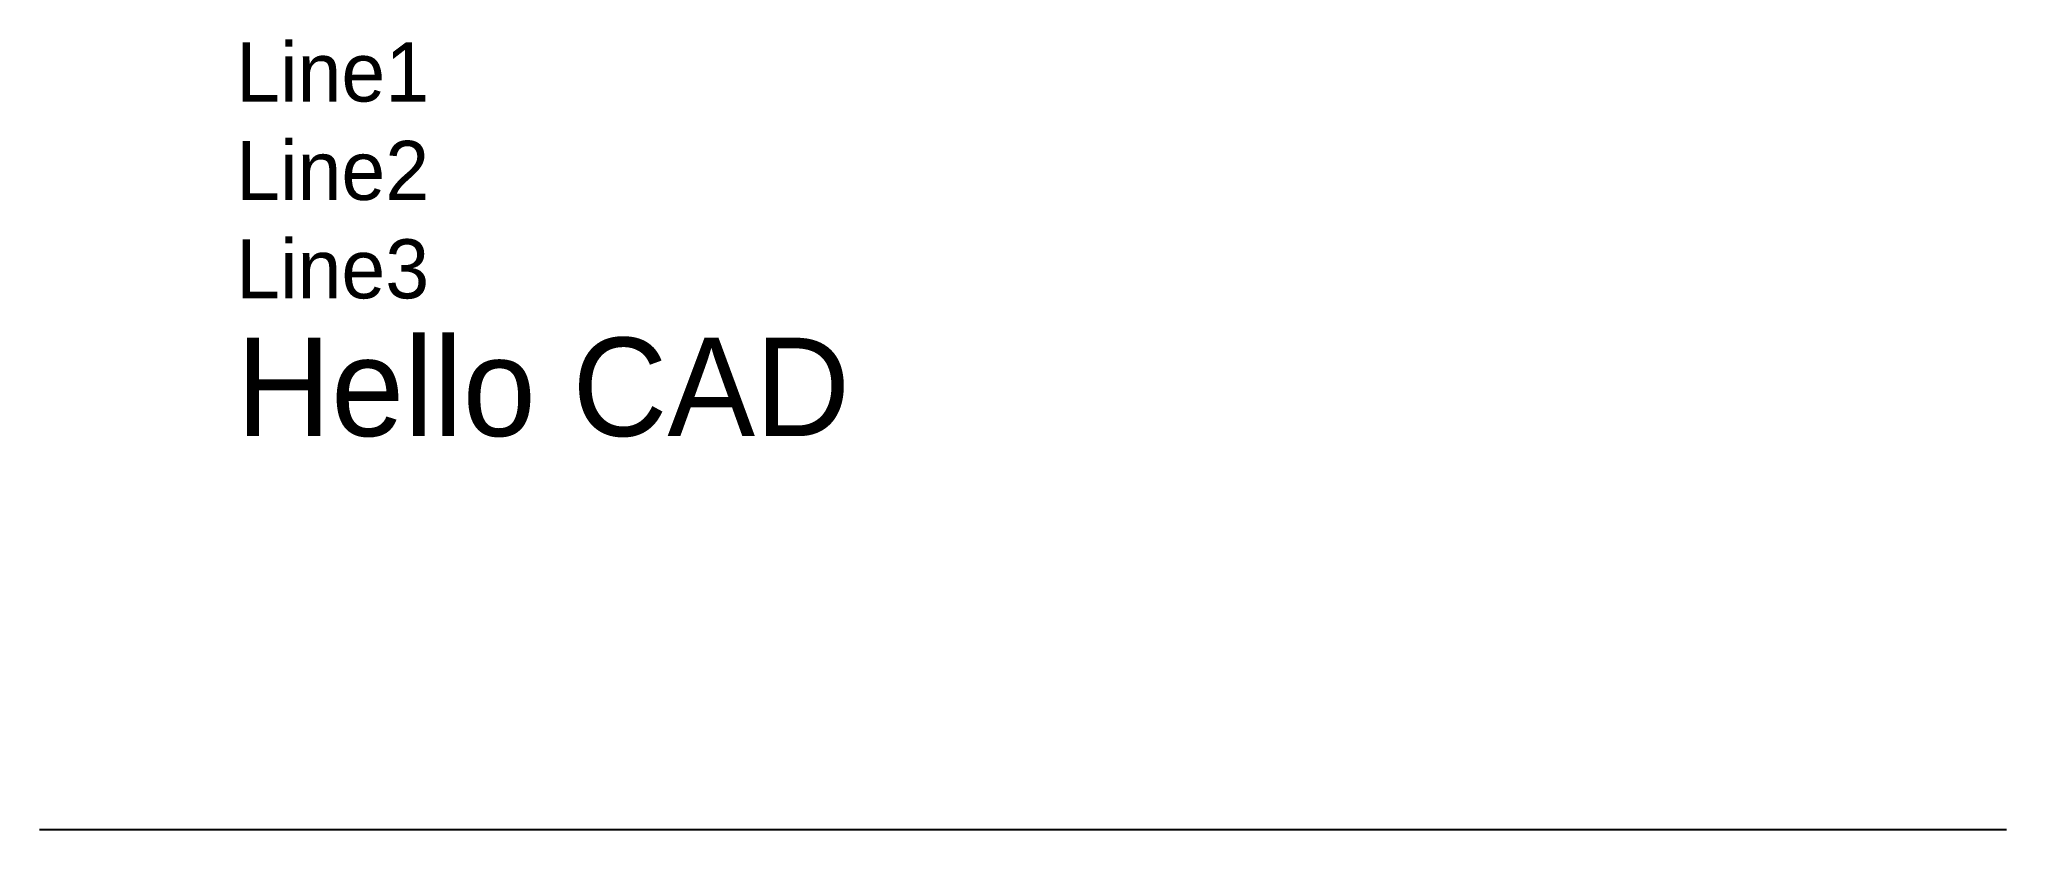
# Model space of a CAD drawing. Header units: metres. Extents: x 0 to 100, y 0 to 40.
import ezdxf

# ---------------------------------------------------------------- set-up
doc = ezdxf.new("R2010")
doc.units = ezdxf.units.M

msp = doc.modelspace()

# ---------------------------------------------------------------- linework, layer by layer
msp.add_line((0, 0), (100, 0))

# ---------------------------------------------------------------- texts
msp.add_text('Hello CAD', height=5).set_placement((10, 20))
at = {"insert": (10, 40), "char_height": 3, "attachment_point": 1}
msp.add_mtext('Line1\\PLine2\\PLine3', dxfattribs=at)

doc.saveas('drawing.dxf')
